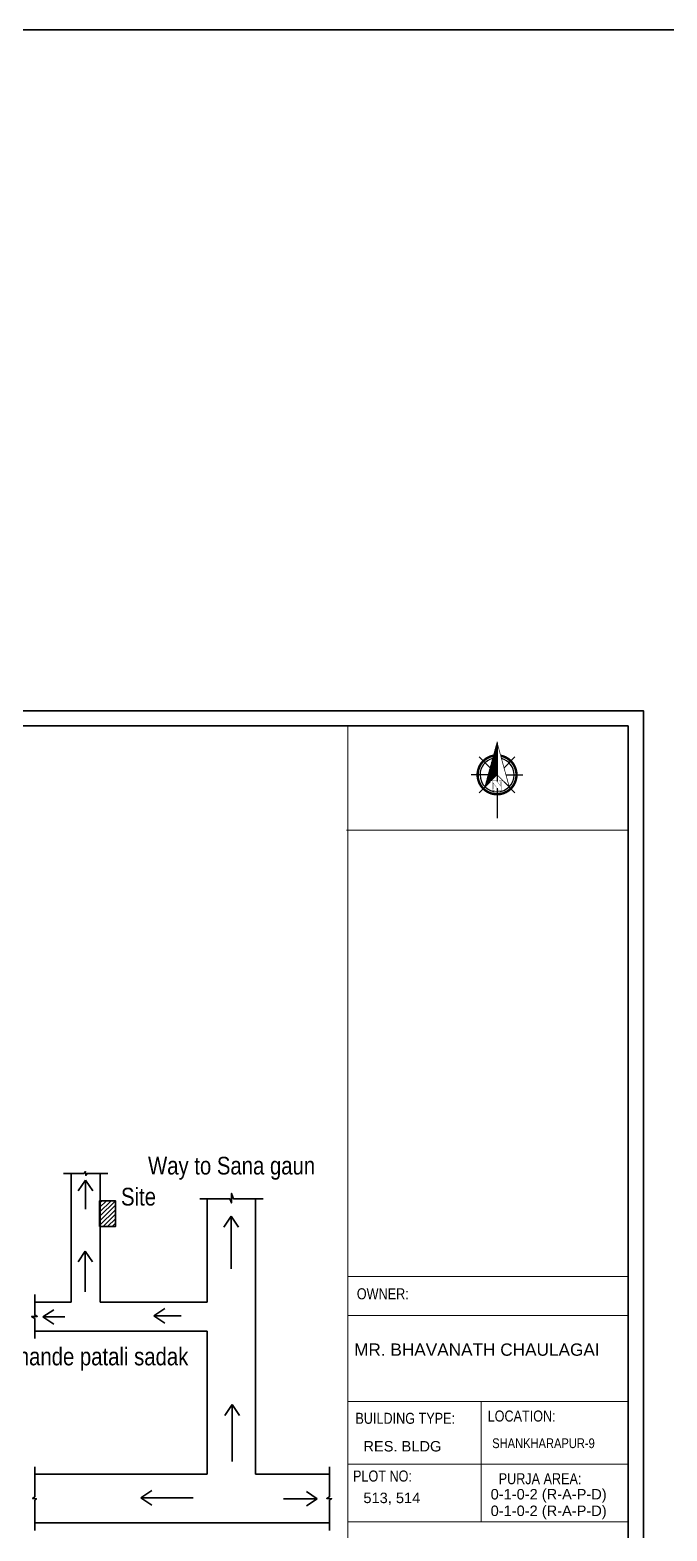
# Model space of a CAD drawing. Header units: inches. Extents: x 367408 to 422529, y -59171 to -41521.
# Drawn here: x 381145 to 381648, y -56437 to -55251 of the extents above; entities that cross this region are included whole.
import ezdxf

# ---------------------------------------------------------------- set-up
doc = ezdxf.new("R2010")
doc.units = ezdxf.units.IN
doc.header["$LTSCALE"] = 2
doc.header["$MEASUREMENT"] = 0
doc.layers.get('0').update_dxf_attribs({"linetype": 'CONTINUOUS'})
for name, color, linetype, lineweight in [('DIMENTION', 140, 'CONTINUOUS', 0), ('door', 20, 'CONTINUOUS', 35), ('Rebars', 1, 'CONTINUOUS', 13), ('Siteplan', 7, 'CONTINUOUS', 30), ('steps', 253, 'CONTINUOUS', 20), ('TEXT', 181, 'CONTINUOUS', 25)]:
    doc.layers.add(name, color=color, linetype=linetype, lineweight=lineweight)
doc.layers.add('Normal Wall', color=7, linetype='CONTINUOUS', lineweight=35, true_color=0xffaf89)
doc.layers.add('Rear Wall', color=7, linetype='CONTINUOUS', lineweight=20, true_color=0xd4e480)
doc.styles.get("Standard").update_dxf_attribs({"font": 'ARIALN.TTF'})
doc.styles.add('SwissBT', font='swiss.ttf', dxfattribs={"height": 12})

# ---------------------------------------------------------------- blocks, each defined once
blk = doc.blocks.new('*X29')
at = {"color": 0}
for p, q in [((145.76, -415.33), (147.62, -413.47)), ((145.96, -414.6), (147.62, -412.94)), ((146.16, -413.87), (147.62, -412.41)), ((146.36, -413.14), (147.62, -411.88)), ((146.55, -412.41), (147.62, -411.35)), ((146.75, -411.68), (147.62, -410.82)), ((146.95, -410.95), (147.62, -410.29)), ((147.15, -410.22), (147.62, -409.76)), ((147.35, -409.49), (147.62, -409.23)), ((147.55, -408.76), (147.62, -408.7)), ((143.36, -424.09), (147.62, -419.83)), ((143.56, -423.36), (147.62, -419.3)), ((143.76, -422.63), (147.62, -418.77)), ((143.96, -421.9), (147.62, -418.24)), ((144.16, -421.17), (147.62, -417.71)), ((144.36, -420.44), (147.62, -417.18)), ((144.56, -419.71), (147.62, -416.65)), ((144.76, -418.98), (147.62, -416.12)), ((144.96, -418.25), (147.62, -415.59)), ((145.16, -417.52), (147.62, -415.06)), ((145.36, -416.79), (147.62, -414.53)), ((145.56, -416.06), (147.62, -414)), ((142.76, -426.28), (147.62, -421.42)), ((142.96, -425.55), (147.62, -420.89)), ((143.16, -424.82), (147.62, -420.36))]:
    blk.add_line(p, q, dxfattribs=at)
blk = doc.blocks.new('NORTH_15')
for p, q in [((-2.87, 2.87), (-7.37, 7.37)), ((0, 3.66), (0, 10.62)), ((2.87, 2.87), (7.37, 7.37)), ((-13.37, 0), (2.72, 0)), ((5.49, 0), (17.83, 0)), ((-2.87, -2.87), (-7.37, -7.37)), ((0, -3.66), (0, -10.62)), ((2.87, -2.87), (7.37, -7.37))]:
    blk.add_line(p, q)
at = {"const_width": 1}
for points in [[(0, -8, 1), (0, 8, 0.359415), (-7.86, 1.52, 1)], [(-7.86, -1.52, 0.359415), (0, -8, 1)]]:
    blk.add_lwpolyline(points, format="xyb", dxfattribs=at)
for points, const_width in [([(4.96, -5.01), (-13.37, 0), (4.9, 5), (0, 0), (4.96, -5.01)], 0.3), ([(5.93, -1.55), (6, -1.55), (6.07, -1.54), (6.13, -1.53), (6.17, -1.52), (6.22, -1.51), (6.26, -1.49), (6.28, -1.47), (6.3, -1.45), (6.32, -1.42), (6.33, -1.39), (6.35, -1.34), (6.36, -1.29), (6.37, -1.23), (6.38, -1.16), (6.38, -1.08), (6.38, -1), (6.54, -1), (6.54, -2.34), (6.38, -2.34), (6.38, -2.3), (6.38, -2.23), (6.38, -2.16), (6.37, -2.09), (6.36, -2.04), (6.35, -1.99), (6.33, -1.95), (6.32, -1.91), (6.3, -1.88), (6.28, -1.86), (6.26, -1.83), (6.22, -1.81), (6.18, -1.8), (6.13, -1.78), (6.07, -1.77), (6.01, -1.76), (5.95, -1.76), (2.66, -1.76), (2.66, -2.34), (2.5, -2.34), (2.5, -0.16), (4.71, 1.44), (3.14, 1.44), (3.07, 1.44), (3, 1.43), (2.94, 1.42), (2.89, 1.41), (2.85, 1.4), (2.81, 1.38), (2.78, 1.36), (2.76, 1.34), (2.74, 1.31), (2.72, 1.27), (2.7, 1.22), (2.69, 1.17), (2.68, 1.11), (2.67, 1.04), (2.66, 0.97), (2.66, 0.89), (2.66, 0.87), (2.5, 0.87), (2.5, 2.21), (2.66, 2.21), (2.66, 2.17), (2.66, 2.09), (2.67, 2.03), (2.68, 1.97), (2.69, 1.91), (2.7, 1.86), (2.71, 1.82), (2.73, 1.78), (2.75, 1.76), (2.77, 1.74), (2.8, 1.72), (2.85, 1.7), (2.89, 1.68), (2.94, 1.67), (3, 1.66), (3.07, 1.66), (3.14, 1.66), (6.54, 1.66), (6.54, 0.75), (3.33, -1.55), (5.93, -1.55), (5.93, -1.55)], 0.1)]:
    blk.add_lwpolyline(points, dxfattribs=dict(const_width=const_width))
for start, end in [(90, 164.97304), (270, 90), (195.02696, 270)]:
    blk.add_arc((0, 0), 7, start, end)
at = {"rotation": 90}
blk.add_blockref('*X29', (-421.89, -147.62), dxfattribs=at)
blk = doc.blocks.new('A$C0BDB7EE9')
at = {"layer": 'Siteplan', "xscale": 2.999999999999779, "yscale": 2.999999999999779, "zscale": 2.999999999999779, "rotation": 247.8612575918487}
blk.add_blockref('NORTH_15', (20.2, 49.5), dxfattribs=at)
blk = doc.blocks.new('A$C327B4BBD')
at = {"layer": 'DIMENTION', "ltscale": 0.3, "xscale": 1.171875000000082, "yscale": 1.171875000000082, "zscale": 1.171875000000082, "rotation": 112.1387424081494}
blk.add_blockref('A$C0BDB7EE9', (16.1, 0), dxfattribs=at)

msp = doc.modelspace()

# ---------------------------------------------------------------- hatches: boundary and pattern name
at = {"layer": 'steps', "ltscale": 0.3}
h = msp.add_hatch(dxfattribs=at)
h.set_pattern_fill('ANSI31', scale=20)
h.set_pattern_definition([(45, (20111.07, -13940.1001), (-1.767766953, 1.767766953), [])])
h.paths.add_polyline_path([(381199.5, -56196.8), (381211.9, -56196.8), (381211.9, -56176.4), (381199.5, -56176.4)])

# ---------------------------------------------------------------- linework, layer by layer
at = {"layer": 'door', "ltscale": 0.5}
for p, q in [((381176.9, -56256.5), (381176.9, -56154.9)), ((381199.9, -56256.5), (381199.9, -56154.9)), ((381188.3, -56160.2), (381182.5, -56168.7)), ((381188.3, -56183), (381188.3, -56160.2)), ((381188.3, -56160.2), (381194, -56168.7)), ((381284.5, -56174.9), (381284.5, -56256.5)), ((381322.7, -56174.9), (381322.7, -56392.6)), ((381303.4, -56188.6), (381297.6, -56197.2)), ((381303.4, -56188.6), (381303.4, -56230.1)), ((381303.4, -56188.6), (381309.1, -56197.2)), ((381188.2, -56216.2), (381182.5, -56224.8)), ((381188.2, -56248.5), (381188.2, -56216.2)), ((381188.2, -56216.2), (381193.9, -56224.8)), ((381176.9, -56256.5), (381148.3, -56256.5)), ((381154.7, -56268.2), (381163.2, -56262.5)), ((381284.5, -56256.5), (381199.9, -56256.5)), ((381242.4, -56267.4), (381250.9, -56261.6)), ((381154.7, -56268.2), (381171.9, -56268.2)), ((381154.7, -56268.2), (381163.2, -56274)), ((381263.8, -56267.4), (381242.4, -56267.4)), ((381242.4, -56267.4), (381250.9, -56273.1)), ((381284.5, -56279.4), (381148.3, -56279.4)), ((381284.5, -56279.4), (381284.5, -56392.6)), ((381304.1, -56337.5), (381298.4, -56346.1)), ((381304.1, -56382.6), (381304.1, -56337.5)), ((381304.1, -56337.5), (381309.9, -56346.1)), ((381148.3, -56392.6), (381284.5, -56392.6)), ((381322.7, -56392.6), (381381, -56392.6)), ((381232, -56411.3), (381240.6, -56405.5)), ((381371.3, -56411.9), (381362.8, -56406.2)), ((381232, -56411.3), (381273.3, -56411.3)), ((381232, -56411.3), (381240.6, -56417)), ((381344.7, -56411.9), (381371.3, -56411.9)), ((381371.3, -56411.9), (381362.8, -56417.6)), ((381148.3, -56430.9), (381381, -56430.9))]:
    msp.add_line(p, q, dxfattribs=at)
at = {"layer": 'door', "linetype": 'Continuous', "ltscale": 0.5}
for points in [[(381170.9, -56154.9), (381187.1, -56154.9), (381188.3, -56153.4), (381188.5, -56156.4), (381189.6, -56154.9), (381205.9, -56154.9)], [(381278.5, -56174.9), (381302.3, -56174.9), (381303.5, -56178.1), (381303.7, -56170.7), (381305.1, -56174.9), (381328.7, -56174.9)], [(381148.3, -56285.4), (381148.3, -56269.4), (381145.7, -56268), (381150.2, -56267.8), (381148.3, -56266.7), (381148.3, -56250.5)], [(381148.3, -56386.6), (381148.3, -56410.3), (381146.6, -56411.6), (381149.6, -56411.9), (381148.3, -56413.1), (381148.3, -56436.9)], [(381381, -56386.6), (381381, -56410.3), (381378.9, -56411.6), (381382.7, -56411.9), (381381, -56412.8), (381381, -56436.9)]]:
    msp.add_lwpolyline(points, dxfattribs=at)
at = {"layer": 'door', "ltscale": 0.5}
msp.add_lwpolyline([(381199.5, -56196.8), (381211.9, -56196.8), (381211.9, -56176.4), (381199.5, -56176.4)], close=True, dxfattribs=at)
at = {"layer": 'Normal Wall', "color": 3}
for points in [[(380432.5, -55251.3), (381735.3, -55251.3), (381735.3, -58108), (380432.5, -58108)], [(380570.9, -55789.3), (381628.9, -55789.3), (381628.9, -56539.8), (380570.9, -56539.8)]]:
    msp.add_lwpolyline(points, close=True, dxfattribs=at)
at = {"layer": 'Normal Wall'}
for points in [[(380570.9, -55789.3), (381628.9, -55789.3), (381628.9, -56539.8), (380570.9, -56539.8)], [(381617, -55801.2), (380594.7, -55801.2), (380594.7, -56527.9), (381617, -56527.9)], [(381617, -55801.2), (380594.7, -55801.2), (380594.7, -56527.9), (381617, -56527.9)]]:
    msp.add_lwpolyline(points, close=True, dxfattribs=at)
at = {"layer": 'Rear Wall'}
for p, q in [((381395.6, -56245.4), (381395.6, -55801.2)), ((381394.4, -55883.5), (381617, -55883.5)), ((381395.6, -56236.2), (381617, -56236.2)), ((381395.6, -56236.2), (381617, -56236.2)), ((381395.6, -56236.2), (381617, -56236.2)), ((381395.6, -56236.2), (381617, -56236.2)), ((381395.6, -56267), (381617, -56267)), ((381395.6, -56267), (381617, -56267)), ((381395.6, -56335), (381617, -56335)), ((381395.6, -56335), (381617, -56335)), ((381500.9, -56335), (381500.9, -56420.9)), ((381500.9, -56335), (381500.9, -56430.2)), ((381395.6, -56384.5), (381617, -56384.5)), ((381395.6, -56384.5), (381617, -56384.5)), ((381395.6, -56430.2), (381617, -56430.2))]:
    msp.add_line(p, q, dxfattribs=at)
msp.add_lwpolyline([(381395.6, -56236.2), (381617, -56236.2), (381617, -56527.9), (381395.6, -56527.9)], close=True, dxfattribs=at)
msp.add_lwpolyline([(381395.6, -56236.2), (381617, -56236.2), (381617, -56527.9), (381395.6, -56527.9)], close=True, dxfattribs=at)

# ---------------------------------------------------------------- block references
at = {"layer": 'Rebars', "xscale": 0.5459999999999999, "yscale": 0.5459999999999999, "zscale": 0.5459999999999999, "rotation": 270}
msp.add_blockref('A$C327B4BBD', (381513.3, -55865.3), dxfattribs=at)

# ---------------------------------------------------------------- texts
at = {"color": 0}
for s, p in [('OWNER:', (381402.6, -56254.3)), ('LOCATION:', (381505.9, -56350.9))]:
    msp.add_text(s, height=8.7, dxfattribs=at).set_placement(p)
at = {"color": 7, "linetype": 'ByBlock', "lineweight": 5, "char_height": 14, "width": 235.547, "attachment_point": 5}
for s, insert in [('Way to Sana gaun', (381303.7, -56150.8)), ('Site', (381230.2, -56173.3)), ('Way to Sakharkhande patali sadak', (381145.6, -56301.6))]:
    msp.add_mtext(s, dxfattribs=dict(at, insert=insert))
at = {"layer": 'TEXT', "color": 0}
for s, p in [('OWNER:', (381402.6, -56254.3)), ('LOCATION:', (381505.9, -56350.9))]:
    msp.add_text(s, height=8.7, dxfattribs=at).set_placement(p)
at = {"layer": 'TEXT', "color": 0, "linetype": 'ByBlock', "insert": (381497.4, -56289.2), "char_height": 9.72, "width": 217.511, "attachment_point": 2, "style": 'SwissBT'}
msp.add_mtext('MR. BHAVANATH CHAULAGAI', dxfattribs=at)
at = {"layer": 'TEXT', "color": 0, "attachment_point": 1}
for s, insert, char_height, width in [('BUILDING TYPE:', (381401.5, -56344), 8.704, 148.555), ('BUILDING TYPE:', (381401.5, -56344), 8.704, 148.555), ('PLOT NO: ', (381399.6, -56389.6), 8.7, 138.027), ('PLOT NO: ', (381399.6, -56389.6), 8.7, 138.027), ('PURJA AREA:', (381514.6, -56391.7), 8.704, 197.582), ('PURJA AREA:', (381514.6, -56391.7), 8.704, 197.582)]:
    msp.add_mtext(s, dxfattribs=dict(at, insert=insert, char_height=char_height, width=width))
at = {"layer": 'TEXT', "color": 0, "width": 163.214, "style": 'SwissBT'}
for s, insert, char_height, attachment_point in [('RES. BLDG', (381407.8, -56366.3), 8.26, 1), ('RES. BLDG', (381407.8, -56366.3), 8.26, 1), ('513, 514', (381407.8, -56407.1), 8.26, 1), ('0-1-0-2 (R-A-P-D)', (381554.1, -56404.2), 8.256, 2), ('0-1-0-2 (R-A-P-D)', (381554.1, -56417.3), 8.256, 2)]:
    msp.add_mtext(s, dxfattribs=dict(at, insert=insert, char_height=char_height, attachment_point=attachment_point))
at = {"layer": 'TEXT', "color": 0, "linetype": 'ByBlock', "insert": (381509.5, -56364.2), "char_height": 7.671, "attachment_point": 1}
msp.add_mtext_dynamic_manual_height_columns('SHANKHARAPUR-9', width=381.035, gutter_width=1.53, heights=[0], dxfattribs=at)

doc.saveas('drawing.dxf')
